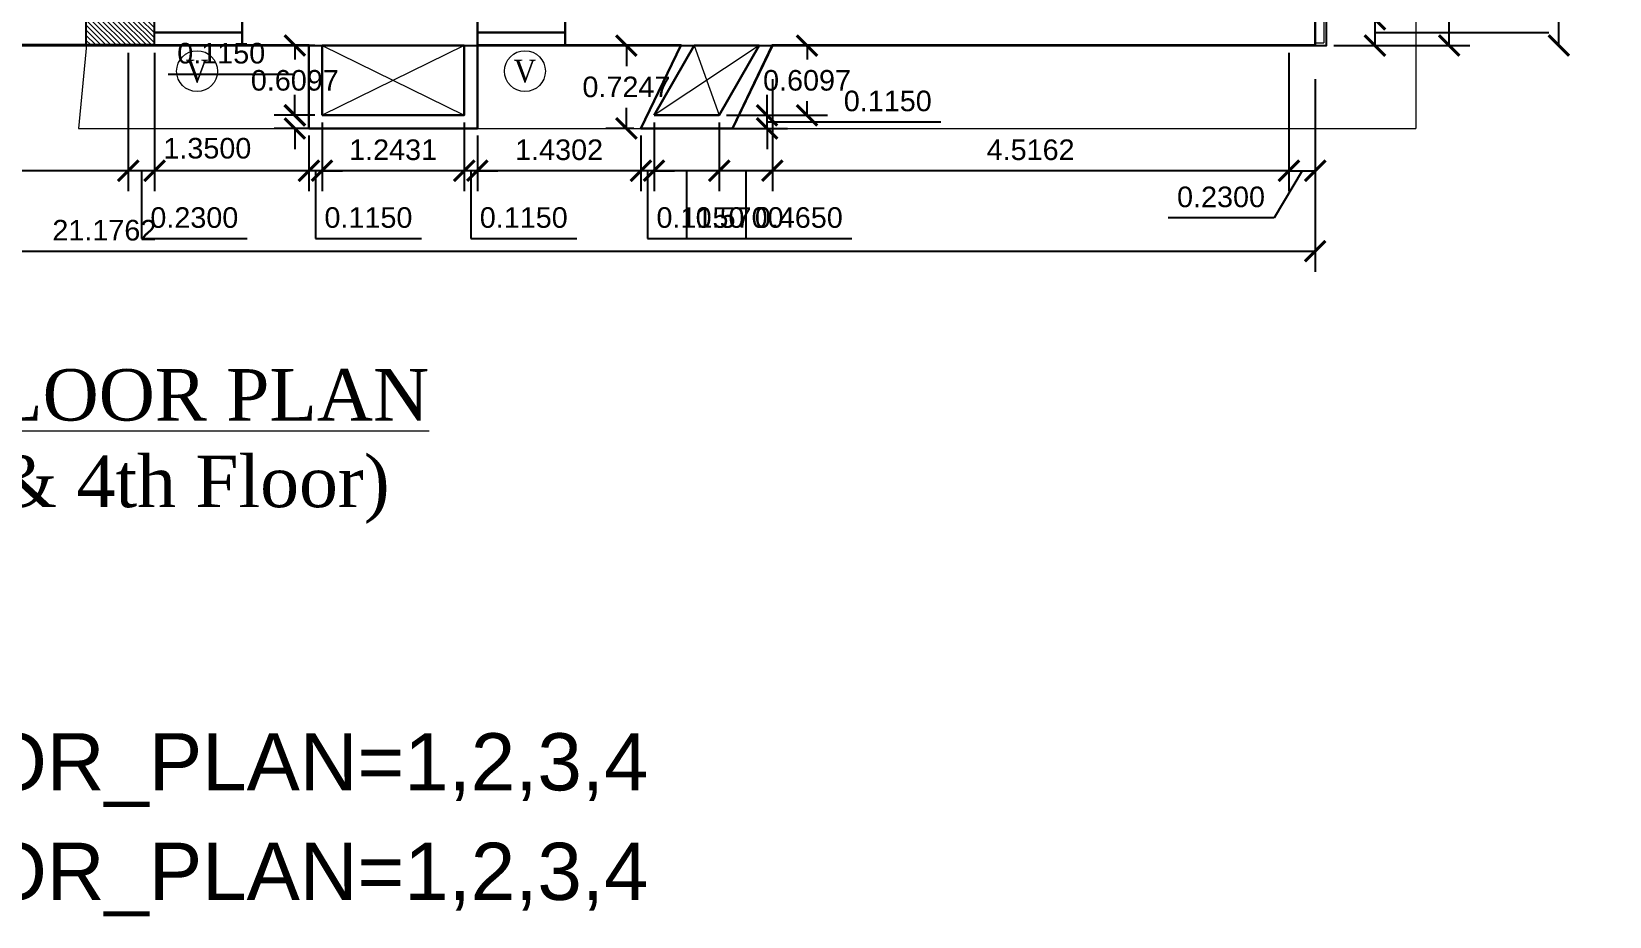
# Model space of a CAD drawing. Header units: metres. Extents: x -1560916 to -1560612, y 43591 to 43809.
# Drawn here: x -1560774.12 to -1560760.32, y 43684.19 to 43691.93 of the extents above; entities that cross this region are included whole.
import ezdxf
from ezdxf.enums import TextEntityAlignment as Align

# ---------------------------------------------------------------- set-up
doc = ezdxf.new("R2010")
doc.units = ezdxf.units.M
doc.header["$LTSCALE"] = 750
doc.header["$MEASUREMENT"] = 0
doc.header["$PDMODE"] = 35
doc.header["$PDSIZE"] = 50
for name, pattern in [('DOT2', [0.125, 0, -0.125]), ('HIDDEN2', [0.1875, 0.125, -0.0625]), ('PHANTOM2', [1.25, 0.625, -0.125, 0.125, -0.125, 0.125, -0.125])]:
    doc.linetypes.add(name, pattern=pattern)
doc.layers.get('0').update_dxf_attribs({"lineweight": 5})
doc.layers.get('Defpoints').update_dxf_attribs({"lineweight": 0})
for name, color, linetype, lineweight in [('AR WIN', 14, 'Continuous', 30), ('BLK_1_FLR_1_GLASS_FACADE_1', 4, 'Continuous', 5), ('BLK_1_LVL_1_BLDG_FOOT_PRINT', 1, 'Continuous', 5), ('column', 242, 'Continuous', 25), ('ED', 30, 'Continuous', 0), ('HAT', 8, 'Continuous', 5), ('hatch', 250, 'Continuous', 5), ('TEXT', 2, 'Continuous', 20), ('wall', 7, 'Continuous', 30), ('WIN', 12, 'Continuous', 18)]:
    doc.layers.add(name, color=color, linetype=linetype, lineweight=lineweight)
for name, color, linetype in [('BLK_1_FLR_1_BLT_UP_AREA', 1, 'Continuous'), ('BLK_1_FLR_1_BLT_UP_AREA_DEDUCT', 1, 'Continuous'), ('BLK_1_FLR_5_ROOF_AREA', 54, 'Continuous')]:
    doc.layers.add(name, color=color, linetype=linetype)
doc.styles.add('RS', font='times.ttf', dxfattribs={"width": 0.75})
doc.styles.get("Standard").update_dxf_attribs({"font": 'arial.ttf'})
doc.styles.add('style4', font='BOOKOS.TTF', dxfattribs={"height": 300})
doc.dimstyles.get("Standard").update_dxf_attribs({"dimtxt": 0.18, "dimasz": 0.18, "dimexe": 0.18, "dimexo": 0.0625, "dimgap": 0.09, "dimtad": 1, "dimtih": 1, "dimtoh": 1, "dimdec": 4, "dimzin": 0, "dimdsep": 46, "dimtxsty": 'Standard', "dimblk": 'ARCHTICK', "dimcen": 0.09, "dimadec": 0, "dimazin": 0, "dimtfac": 1, "dimtdec": 4, "dimtofl": 0, "dimtmove": 0, "dimatfit": 3, "dimldrblk": 'ARCHTICK', "dimfxl": 1, "dimtolj": 1, "dimtzin": 0, "dimarcsym": 0})

# ---------------------------------------------------------------- blocks, each defined once
blk = doc.blocks.new('A$C12252290')
at = {"layer": 'HAT'}
h = blk.add_hatch(dxfattribs=at)
h.set_pattern_fill('ANSI31', color=256, scale=250, style=0)
h.set_pattern_definition([(45, (1221235.582931101, -140132.9351281079), (-22.09708691207961, 22.09708691207961), [])])
h.paths.add_polyline_path([(-230, -600), (0, -600), (0, 0), (-230, 0)])
at = {"layer": 'column'}
blk.add_lwpolyline([(-230, -600), (0, -600), (0, 0), (-230, 0)], close=True, dxfattribs=at)
blk = doc.blocks.new('_ArchTick')
at = {"color": 0, "linetype": 'ByBlock', "const_width": 0.15}
blk.add_lwpolyline([(-0.5, -0.5), (0.5, 0.5)], dxfattribs=at)
blk = doc.blocks.new('*D158')
at = {"layer": 'Defpoints', "color": 0, "transparency": 16777216}
for p in [(-1560762.793749971, 43692.03729150727), (-1560762.793749971, 43691.80729150726), (-1560762.370846275, 43691.80729150726)]:
    blk.add_point(p, dxfattribs=at)
at = {"layer": 'ED', "color": 0, "lineweight": -2, "transparency": 16777216}
for p, q in [((-1560762.731249971, 43692.03729150727), (-1560762.190846275, 43692.03729150727)), ((-1560762.370846275, 43692.03729150727), (-1560762.370846275, 43691.80729150726)), ((-1560762.370846275, 43691.92229150725), (-1560761.777988158, 43691.92229150725)), ((-1560761.777988158, 43691.92229150725), (-1560760.851344229, 43691.92229150725)), ((-1560762.731249971, 43691.80729150726), (-1560762.190846275, 43691.80729150726))]:
    blk.add_line(p, q, dxfattribs=at)
at = {"layer": 'ED', "color": 0, "lineweight": -2, "transparency": 16777216, "xscale": 0.18, "yscale": 0.18, "zscale": 0.18}
for p, rotation in [((-1560762.370846275, 43692.03729150727), 90), ((-1560762.370846275, 43691.80729150726), 270)]:
    blk.add_blockref('_ArchTick', p, dxfattribs=dict(at, rotation=rotation))
at = {"layer": 'ED', "color": 0, "transparency": 16777216, "insert": (-1560761.314666193, 43692.10425603703), "char_height": 0.18, "attachment_point": 5}
blk.add_mtext('\\A1;0.2300', dxfattribs=at)
blk = doc.blocks.new('*D159')
at = {"layer": 'Defpoints', "color": 0, "transparency": 16777216}
for p in [(-1560762.793749971, 43715.15838075106), (-1560761.722385553, 43715.15838075106), (-1560762.793749971, 43691.80729150726)]:
    blk.add_point(p, dxfattribs=at)
at = {"layer": 'ED', "color": 0, "lineweight": -2, "transparency": 16777216}
for p, q in [((-1560762.731249971, 43715.15838075106), (-1560761.542385553, 43715.15838075106)), ((-1560761.722385553, 43715.15838075106), (-1560761.722385553, 43703.6648006585)), ((-1560761.722385553, 43691.80729150726), (-1560761.722385553, 43703.30087159984)), ((-1560762.731249971, 43691.80729150726), (-1560761.542385553, 43691.80729150726))]:
    blk.add_line(p, q, dxfattribs=at)
at = {"layer": 'ED', "color": 0, "lineweight": -2, "transparency": 16777216, "xscale": 0.18, "yscale": 0.18, "zscale": 0.18}
for p, rotation in [((-1560761.722385553, 43715.15838075106), 90), ((-1560761.722385553, 43691.80729150726), 270)]:
    blk.add_blockref('_ArchTick', p, dxfattribs=dict(at, rotation=rotation))
at = {"layer": 'ED', "color": 0, "transparency": 16777216, "insert": (-1560761.722385553, 43703.48283612962), "char_height": 0.18, "attachment_point": 5}
blk.add_mtext('\\A1;23.3511', dxfattribs=at)
blk = doc.blocks.new('*D160')
at = {"layer": 'Defpoints', "color": 0, "transparency": 16777216}
for p in [(-1560763.12374997, 43691.80729150723), (-1560767.639990176, 43691.57729150725), (-1560767.639990176, 43690.71311519569)]:
    blk.add_point(p, dxfattribs=at)
at = {"layer": 'ED', "color": 0, "lineweight": -2, "transparency": 16777216}
for p, q in [((-1560763.12374997, 43691.74479150723), (-1560763.12374997, 43690.53311519569)), ((-1560767.639990176, 43691.51479150725), (-1560767.639990176, 43690.53311519569)), ((-1560763.12374997, 43690.71311519569), (-1560767.639990176, 43690.71311519569))]:
    blk.add_line(p, q, dxfattribs=at)
at = {"layer": 'ED', "color": 0, "lineweight": -2, "transparency": 16777216, "xscale": 0.18, "yscale": 0.18, "zscale": 0.18, "rotation": 180}
blk.add_blockref('_ArchTick', (-1560767.639990176, 43690.71311519569), dxfattribs=at)
at = {"layer": 'ED', "color": 0, "lineweight": -2, "transparency": 16777216, "xscale": 0.18, "yscale": 0.18, "zscale": 0.18}
blk.add_blockref('_ArchTick', (-1560763.12374997, 43690.71311519569), dxfattribs=at)
at = {"layer": 'ED', "color": 0, "transparency": 16777216, "insert": (-1560765.381870073, 43690.89501833347), "char_height": 0.18, "attachment_point": 5}
blk.add_mtext('\\A1;4.5162', dxfattribs=at)
blk = doc.blocks.new('*D161')
at = {"layer": 'Defpoints', "color": 0, "transparency": 16777216}
for p in [(-1560767.639990176, 43691.57729150725), (-1560768.104990176, 43691.19757834217), (-1560768.104990176, 43690.71311519569)]:
    blk.add_point(p, dxfattribs=at)
at = {"layer": 'ED', "color": 0, "lineweight": -2, "transparency": 16777216}
for p, q in [((-1560767.639990176, 43691.51479150725), (-1560767.639990176, 43690.53311519569)), ((-1560768.104990176, 43691.13507834217), (-1560768.104990176, 43690.53311519569)), ((-1560767.639990176, 43690.71311519569), (-1560768.104990176, 43690.71311519569)), ((-1560767.872490176, 43690.71311519569), (-1560767.872490176, 43690.1205026445)), ((-1560767.872490176, 43690.1205026445), (-1560766.945846246, 43690.1205026445))]:
    blk.add_line(p, q, dxfattribs=at)
at = {"layer": 'ED', "color": 0, "lineweight": -2, "transparency": 16777216, "xscale": 0.18, "yscale": 0.18, "zscale": 0.18, "rotation": 180}
blk.add_blockref('_ArchTick', (-1560768.104990176, 43690.71311519569), dxfattribs=at)
at = {"layer": 'ED', "color": 0, "lineweight": -2, "transparency": 16777216, "xscale": 0.18, "yscale": 0.18, "zscale": 0.18}
blk.add_blockref('_ArchTick', (-1560767.639990176, 43690.71311519569), dxfattribs=at)
at = {"layer": 'ED', "color": 0, "transparency": 16777216, "insert": (-1560767.409168211, 43690.30240578231), "char_height": 0.18, "attachment_point": 5}
blk.add_mtext('\\A1;0.4650', dxfattribs=at)
blk = doc.blocks.new('*D162')
at = {"layer": 'Defpoints', "color": 0, "transparency": 16777216}
for p in [(-1560768.674991345, 43691.19757834217), (-1560768.104990176, 43691.19757834217), (-1560768.674991345, 43690.71311519569)]:
    blk.add_point(p, dxfattribs=at)
at = {"layer": 'ED', "color": 0, "lineweight": -2, "transparency": 16777216}
for p, q in [((-1560768.674991345, 43691.13507834217), (-1560768.674991345, 43690.53311519569)), ((-1560768.104990176, 43691.13507834217), (-1560768.104990176, 43690.53311519569)), ((-1560768.104990176, 43690.71311519569), (-1560768.674991345, 43690.71311519569)), ((-1560768.38999076, 43690.71311519569), (-1560768.38999076, 43690.1205026445)), ((-1560768.38999076, 43690.1205026445), (-1560767.463346831, 43690.1205026445))]:
    blk.add_line(p, q, dxfattribs=at)
at = {"layer": 'ED', "color": 0, "lineweight": -2, "transparency": 16777216, "xscale": 0.18, "yscale": 0.18, "zscale": 0.18, "rotation": 180}
blk.add_blockref('_ArchTick', (-1560768.674991345, 43690.71311519569), dxfattribs=at)
at = {"layer": 'ED', "color": 0, "lineweight": -2, "transparency": 16777216, "xscale": 0.18, "yscale": 0.18, "zscale": 0.18}
blk.add_blockref('_ArchTick', (-1560768.104990176, 43690.71311519569), dxfattribs=at)
at = {"layer": 'ED', "color": 0, "transparency": 16777216, "insert": (-1560767.926668796, 43690.30240578231), "char_height": 0.18, "attachment_point": 5}
blk.add_mtext('\\A1;0.5700', dxfattribs=at)
blk = doc.blocks.new('*D163')
at = {"layer": 'Defpoints', "color": 0, "transparency": 16777216}
for p in [(-1560768.674991345, 43691.19757834217), (-1560768.789991345, 43691.08257834215), (-1560768.789991345, 43690.71311519569)]:
    blk.add_point(p, dxfattribs=at)
at = {"layer": 'ED', "color": 0, "lineweight": -2, "transparency": 16777216}
for p, q in [((-1560768.789991345, 43691.02007834213), (-1560768.789991345, 43690.53311519569)), ((-1560768.674991345, 43691.13507834217), (-1560768.674991345, 43690.53311519569)), ((-1560768.789991345, 43690.71311519569), (-1560768.969991345, 43690.71311519569)), ((-1560768.674991345, 43690.71311519569), (-1560768.789991345, 43690.71311519569)), ((-1560768.732491345, 43690.71311519569), (-1560768.732491345, 43690.1205026445)), ((-1560768.674991345, 43690.71311519569), (-1560768.494991345, 43690.71311519569)), ((-1560768.732491345, 43690.1205026445), (-1560767.805847416, 43690.1205026445))]:
    blk.add_line(p, q, dxfattribs=at)
at = {"layer": 'ED', "color": 0, "lineweight": -2, "transparency": 16777216, "xscale": 0.18, "yscale": 0.18, "zscale": 0.18}
blk.add_blockref('_ArchTick', (-1560768.789991345, 43690.71311519569), dxfattribs=at)
at = {"layer": 'ED', "color": 0, "lineweight": -2, "transparency": 16777216, "xscale": 0.18, "yscale": 0.18, "zscale": 0.18, "rotation": 180}
blk.add_blockref('_ArchTick', (-1560768.674991345, 43690.71311519569), dxfattribs=at)
at = {"layer": 'ED', "color": 0, "transparency": 16777216, "insert": (-1560768.26916938, 43690.30240578231), "char_height": 0.18, "attachment_point": 5}
blk.add_mtext('\\A1;0.1150', dxfattribs=at)
blk = doc.blocks.new('*D164')
at = {"layer": 'Defpoints', "color": 0, "transparency": 16777216}
for p in [(-1560770.22018776, 43691.08257834215), (-1560768.789991345, 43691.08257834215), (-1560770.22018776, 43690.71311519569)]:
    blk.add_point(p, dxfattribs=at)
at = {"layer": 'ED', "color": 0, "lineweight": -2, "transparency": 16777216}
for p, q in [((-1560770.22018776, 43691.02007834213), (-1560770.22018776, 43690.53311519569)), ((-1560768.789991345, 43691.02007834213), (-1560768.789991345, 43690.53311519569)), ((-1560768.789991345, 43690.71311519569), (-1560770.22018776, 43690.71311519569))]:
    blk.add_line(p, q, dxfattribs=at)
at = {"layer": 'ED', "color": 0, "lineweight": -2, "transparency": 16777216, "xscale": 0.18, "yscale": 0.18, "zscale": 0.18, "rotation": 180}
blk.add_blockref('_ArchTick', (-1560770.22018776, 43690.71311519569), dxfattribs=at)
at = {"layer": 'ED', "color": 0, "lineweight": -2, "transparency": 16777216, "xscale": 0.18, "yscale": 0.18, "zscale": 0.18}
blk.add_blockref('_ArchTick', (-1560768.789991345, 43690.71311519569), dxfattribs=at)
at = {"layer": 'ED', "color": 0, "transparency": 16777216, "insert": (-1560769.505089552, 43690.89507972502), "char_height": 0.18, "attachment_point": 5}
blk.add_mtext('\\A1;1.4302', dxfattribs=at)
blk = doc.blocks.new('*D165')
at = {"layer": 'Defpoints', "color": 0, "transparency": 16777216}
for p in [(-1560770.33518776, 43691.19757834217), (-1560770.22018776, 43691.08257834215), (-1560770.33518776, 43690.71311519569)]:
    blk.add_point(p, dxfattribs=at)
at = {"layer": 'ED', "color": 0, "lineweight": -2, "transparency": 16777216}
for p, q in [((-1560770.33518776, 43691.13507834217), (-1560770.33518776, 43690.53311519569)), ((-1560770.22018776, 43691.02007834213), (-1560770.22018776, 43690.53311519569)), ((-1560770.33518776, 43690.71311519569), (-1560770.51518776, 43690.71311519569)), ((-1560770.22018776, 43690.71311519569), (-1560770.33518776, 43690.71311519569)), ((-1560770.27768776, 43690.71311519569), (-1560770.27768776, 43690.1205026445)), ((-1560770.22018776, 43690.71311519569), (-1560770.04018776, 43690.71311519569)), ((-1560770.27768776, 43690.1205026445), (-1560769.351043831, 43690.1205026445))]:
    blk.add_line(p, q, dxfattribs=at)
at = {"layer": 'ED', "color": 0, "lineweight": -2, "transparency": 16777216, "xscale": 0.18, "yscale": 0.18, "zscale": 0.18}
blk.add_blockref('_ArchTick', (-1560770.33518776, 43690.71311519569), dxfattribs=at)
at = {"layer": 'ED', "color": 0, "lineweight": -2, "transparency": 16777216, "xscale": 0.18, "yscale": 0.18, "zscale": 0.18, "rotation": 180}
blk.add_blockref('_ArchTick', (-1560770.22018776, 43690.71311519569), dxfattribs=at)
at = {"layer": 'ED', "color": 0, "transparency": 16777216, "insert": (-1560769.814365795, 43690.30240578231), "char_height": 0.18, "attachment_point": 5}
blk.add_mtext('\\A1;0.1150', dxfattribs=at)
blk = doc.blocks.new('*D166')
at = {"layer": 'Defpoints', "color": 0, "transparency": 16777216}
for p in [(-1560771.578323509, 43691.19757834217), (-1560770.33518776, 43691.19757834217), (-1560771.578323509, 43690.71311519569)]:
    blk.add_point(p, dxfattribs=at)
at = {"layer": 'ED', "color": 0, "lineweight": -2, "transparency": 16777216}
for p, q in [((-1560771.578323509, 43691.13507834217), (-1560771.578323509, 43690.53311519569)), ((-1560770.33518776, 43691.13507834217), (-1560770.33518776, 43690.53311519569)), ((-1560770.33518776, 43690.71311519569), (-1560771.578323509, 43690.71311519569))]:
    blk.add_line(p, q, dxfattribs=at)
at = {"layer": 'ED', "color": 0, "lineweight": -2, "transparency": 16777216, "xscale": 0.18, "yscale": 0.18, "zscale": 0.18, "rotation": 180}
blk.add_blockref('_ArchTick', (-1560771.578323509, 43690.71311519569), dxfattribs=at)
at = {"layer": 'ED', "color": 0, "lineweight": -2, "transparency": 16777216, "xscale": 0.18, "yscale": 0.18, "zscale": 0.18}
blk.add_blockref('_ArchTick', (-1560770.33518776, 43690.71311519569), dxfattribs=at)
at = {"layer": 'ED', "color": 0, "transparency": 16777216, "insert": (-1560770.956755634, 43690.89507972502), "char_height": 0.18, "attachment_point": 5}
blk.add_mtext('\\A1;1.2431', dxfattribs=at)
blk = doc.blocks.new('*D167')
at = {"layer": 'Defpoints', "color": 0, "transparency": 16777216}
for p in [(-1560771.578323509, 43691.19757834217), (-1560771.693323509, 43691.08257834215), (-1560771.693323509, 43690.71311519569)]:
    blk.add_point(p, dxfattribs=at)
at = {"layer": 'ED', "color": 0, "lineweight": -2, "transparency": 16777216}
for p, q in [((-1560771.693323509, 43691.02007834216), (-1560771.693323509, 43690.53311519569)), ((-1560771.578323509, 43691.13507834217), (-1560771.578323509, 43690.53311519569)), ((-1560771.693323509, 43690.71311519569), (-1560771.873323509, 43690.71311519569)), ((-1560771.578323509, 43690.71311519569), (-1560771.693323509, 43690.71311519569)), ((-1560771.63582351, 43690.71311519569), (-1560771.63582351, 43690.12050264453)), ((-1560771.578323509, 43690.71311519569), (-1560771.39832351, 43690.71311519569)), ((-1560771.63582351, 43690.12050264453), (-1560770.709179581, 43690.12050264453))]:
    blk.add_line(p, q, dxfattribs=at)
at = {"layer": 'ED', "color": 0, "lineweight": -2, "transparency": 16777216, "xscale": 0.18, "yscale": 0.18, "zscale": 0.18}
blk.add_blockref('_ArchTick', (-1560771.693323509, 43690.71311519569), dxfattribs=at)
at = {"layer": 'ED', "color": 0, "lineweight": -2, "transparency": 16777216, "xscale": 0.18, "yscale": 0.18, "zscale": 0.18, "rotation": 180}
blk.add_blockref('_ArchTick', (-1560771.578323509, 43690.71311519569), dxfattribs=at)
at = {"layer": 'ED', "color": 0, "transparency": 16777216, "insert": (-1560771.172501545, 43690.30240578232), "char_height": 0.18, "attachment_point": 5}
blk.add_mtext('\\A1;0.1150', dxfattribs=at)
blk = doc.blocks.new('*D168')
at = {"layer": 'Defpoints', "color": 0, "transparency": 16777216}
for p in [(-1560773.043323509, 43691.80729150723), (-1560771.693323509, 43691.08257834215), (-1560773.043323509, 43690.71311519569)]:
    blk.add_point(p, dxfattribs=at)
at = {"layer": 'ED', "color": 0, "lineweight": -2, "transparency": 16777216}
for p, q in [((-1560773.043323509, 43691.74479150725), (-1560773.043323509, 43690.53311519569)), ((-1560771.693323509, 43691.02007834216), (-1560771.693323509, 43690.53311519569)), ((-1560771.693323509, 43690.71311519569), (-1560773.043323509, 43690.71311519569))]:
    blk.add_line(p, q, dxfattribs=at)
at = {"layer": 'ED', "color": 0, "lineweight": -2, "transparency": 16777216, "xscale": 0.18, "yscale": 0.18, "zscale": 0.18, "rotation": 180}
blk.add_blockref('_ArchTick', (-1560773.043323509, 43690.71311519569), dxfattribs=at)
at = {"layer": 'ED', "color": 0, "lineweight": -2, "transparency": 16777216, "xscale": 0.18, "yscale": 0.18, "zscale": 0.18}
blk.add_blockref('_ArchTick', (-1560771.693323509, 43690.71311519569), dxfattribs=at)
at = {"layer": 'ED', "color": 0, "transparency": 16777216, "insert": (-1560772.581127728, 43690.90843267251), "char_height": 0.18, "attachment_point": 5}
blk.add_mtext('\\A1;1.3500', dxfattribs=at)
blk = doc.blocks.new('*D169')
at = {"layer": 'Defpoints', "color": 0, "transparency": 16777216}
for p in [(-1560773.273323509, 43691.80729150723), (-1560773.043323509, 43691.80729150723), (-1560773.273323509, 43690.71311519569)]:
    blk.add_point(p, dxfattribs=at)
at = {"layer": 'ED', "color": 0, "lineweight": -2, "transparency": 16777216}
for p, q in [((-1560773.273323509, 43691.74479150725), (-1560773.273323509, 43690.53311519569)), ((-1560773.043323509, 43691.74479150725), (-1560773.043323509, 43690.53311519569)), ((-1560773.043323509, 43690.71311519569), (-1560773.273323509, 43690.71311519569)), ((-1560773.158323509, 43690.71311519569), (-1560773.158323509, 43690.12025707836)), ((-1560773.158323509, 43690.12025707836), (-1560772.23167958, 43690.12025707836))]:
    blk.add_line(p, q, dxfattribs=at)
at = {"layer": 'ED', "color": 0, "lineweight": -2, "transparency": 16777216, "xscale": 0.18, "yscale": 0.18, "zscale": 0.18, "rotation": 180}
blk.add_blockref('_ArchTick', (-1560773.273323509, 43690.71311519569), dxfattribs=at)
at = {"layer": 'ED', "color": 0, "lineweight": -2, "transparency": 16777216, "xscale": 0.18, "yscale": 0.18, "zscale": 0.18}
blk.add_blockref('_ArchTick', (-1560773.043323509, 43690.71311519569), dxfattribs=at)
at = {"layer": 'ED', "color": 0, "transparency": 16777216, "insert": (-1560772.695001545, 43690.30222160768), "char_height": 0.18, "attachment_point": 5}
blk.add_mtext('\\A1;0.2300', dxfattribs=at)
blk = doc.blocks.new('*D170')
at = {"layer": 'Defpoints', "color": 0, "transparency": 16777216}
for p in [(-1560780.699990176, 43691.81257834216), (-1560773.273323509, 43691.80729150723), (-1560780.699990176, 43690.71311519569)]:
    blk.add_point(p, dxfattribs=at)
at = {"layer": 'ED', "color": 0, "lineweight": -2, "transparency": 16777216}
for p, q in [((-1560780.699990176, 43691.75007834216), (-1560780.699990176, 43690.53311519569)), ((-1560773.273323509, 43691.74479150723), (-1560773.273323509, 43690.53311519569)), ((-1560773.273323509, 43690.71311519569), (-1560780.699990176, 43690.71311519569))]:
    blk.add_line(p, q, dxfattribs=at)
at = {"layer": 'ED', "color": 0, "lineweight": -2, "transparency": 16777216, "xscale": 0.18, "yscale": 0.18, "zscale": 0.18, "rotation": 180}
blk.add_blockref('_ArchTick', (-1560780.699990176, 43690.71311519569), dxfattribs=at)
at = {"layer": 'ED', "color": 0, "lineweight": -2, "transparency": 16777216, "xscale": 0.18, "yscale": 0.18, "zscale": 0.18}
blk.add_blockref('_ArchTick', (-1560773.273323509, 43690.71311519569), dxfattribs=at)
at = {"layer": 'ED', "color": 0, "transparency": 16777216, "insert": (-1560776.986656843, 43690.89501833347), "char_height": 0.18, "attachment_point": 5}
blk.add_mtext('\\A1;7.4267', dxfattribs=at)
blk = doc.blocks.new('*D174')
at = {"layer": 'Defpoints', "color": 0, "transparency": 16777216}
for p in [(-1560784.069990176, 43690.71311519569), (-1560762.89374997, 43690.71311519569), (-1560762.89374997, 43690.00960067436)]:
    blk.add_point(p, dxfattribs=at)
at = {"layer": 'ED', "color": 0, "lineweight": -2, "transparency": 16777216}
for p, q in [((-1560784.069990176, 43690.65061519569), (-1560784.069990176, 43689.82960067437)), ((-1560762.89374997, 43690.65061519569), (-1560762.89374997, 43689.82960067437)), ((-1560784.069990176, 43690.00960067436), (-1560762.89374997, 43690.00960067436))]:
    blk.add_line(p, q, dxfattribs=at)
at = {"layer": 'ED', "color": 0, "lineweight": -2, "transparency": 16777216, "xscale": 0.18, "yscale": 0.18, "zscale": 0.18, "rotation": 180}
blk.add_blockref('_ArchTick', (-1560784.069990176, 43690.00960067436), dxfattribs=at)
at = {"layer": 'ED', "color": 0, "lineweight": -2, "transparency": 16777216, "xscale": 0.18, "yscale": 0.18, "zscale": 0.18}
blk.add_blockref('_ArchTick', (-1560762.89374997, 43690.00960067436), dxfattribs=at)
at = {"layer": 'ED', "color": 0, "transparency": 16777216, "insert": (-1560773.481870073, 43690.19150381217), "char_height": 0.18, "attachment_point": 5}
blk.add_mtext('\\A1;21.1762', dxfattribs=at)
blk = doc.blocks.new('*D192')
at = {"layer": 'Defpoints', "color": 0, "transparency": 16777216}
for p in [(-1560771.816384119, 43691.80729150726), (-1560771.57832351, 43691.80729150726), (-1560771.57832351, 43691.19757834217)]:
    blk.add_point(p, dxfattribs=at)
at = {"layer": 'ED', "color": 0, "lineweight": -2, "transparency": 16777216}
for p, q in [((-1560771.64082351, 43691.80729150726), (-1560771.996384119, 43691.80729150726)), ((-1560771.816384119, 43691.80729150726), (-1560771.816384119, 43691.68433806247)), ((-1560771.816384119, 43691.19757834217), (-1560771.816384119, 43691.32053178694)), ((-1560771.64082351, 43691.19757834217), (-1560771.996384119, 43691.19757834217))]:
    blk.add_line(p, q, dxfattribs=at)
at = {"layer": 'ED', "color": 0, "lineweight": -2, "transparency": 16777216, "xscale": 0.18, "yscale": 0.18, "zscale": 0.18}
for p, rotation in [((-1560771.816384119, 43691.80729150726), 90), ((-1560771.816384119, 43691.19757834217), 270)]:
    blk.add_blockref('_ArchTick', p, dxfattribs=dict(at, rotation=rotation))
at = {"layer": 'ED', "color": 0, "transparency": 16777216, "insert": (-1560771.816384118, 43691.50243492515), "char_height": 0.18, "attachment_point": 5}
blk.add_mtext('\\A1;0.6097', dxfattribs=at)
blk = doc.blocks.new('*D193')
at = {"layer": 'Defpoints', "color": 0, "transparency": 16777216}
for p in [(-1560767.639990176, 43691.80729150723), (-1560768.104990176, 43691.19757834218), (-1560767.337038003, 43691.19757834218)]:
    blk.add_point(p, dxfattribs=at)
at = {"layer": 'ED', "color": 0, "lineweight": -2, "transparency": 16777216}
for p, q in [((-1560767.577490176, 43691.80729150723), (-1560767.157038003, 43691.80729150723)), ((-1560767.337038003, 43691.80729150723), (-1560767.337038003, 43691.68433806248)), ((-1560767.337038003, 43691.19757834218), (-1560767.337038003, 43691.32053178694)), ((-1560768.042490176, 43691.19757834218), (-1560767.157038003, 43691.19757834218))]:
    blk.add_line(p, q, dxfattribs=at)
at = {"layer": 'ED', "color": 0, "lineweight": -2, "transparency": 16777216, "xscale": 0.18, "yscale": 0.18, "zscale": 0.18}
for p, rotation in [((-1560767.337038003, 43691.80729150723), 90), ((-1560767.337038003, 43691.19757834218), 270)]:
    blk.add_blockref('_ArchTick', p, dxfattribs=dict(at, rotation=rotation))
at = {"layer": 'ED', "color": 0, "transparency": 16777216, "insert": (-1560767.337038002, 43691.50243492515), "char_height": 0.18, "attachment_point": 5}
blk.add_mtext('\\A1;0.6097', dxfattribs=at)
blk = doc.blocks.new('*D252')
at = {"layer": 'Defpoints', "color": 0, "transparency": 16777216}
for p in [(-1560763.12374997, 43691.80729150723), (-1560762.89374997, 43691.57729150725), (-1560762.89374997, 43690.71311519569)]:
    blk.add_point(p, dxfattribs=at)
at = {"layer": 'ED', "color": 0, "lineweight": -2, "transparency": 16777216}
for p, q in [((-1560763.12374997, 43691.74479150725), (-1560763.12374997, 43690.53311519569)), ((-1560762.89374997, 43691.51479150725), (-1560762.89374997, 43690.53311519569)), ((-1560763.00874997, 43690.71311519569), (-1560763.253647907, 43690.30093592789)), ((-1560763.12374997, 43690.71311519569), (-1560762.89374997, 43690.71311519569)), ((-1560763.253647907, 43690.30093592789), (-1560764.180291836, 43690.30093592789))]:
    blk.add_line(p, q, dxfattribs=at)
at = {"layer": 'ED', "color": 0, "lineweight": -2, "transparency": 16777216, "xscale": 0.18, "yscale": 0.18, "zscale": 0.18, "rotation": 180}
blk.add_blockref('_ArchTick', (-1560763.12374997, 43690.71311519569), dxfattribs=at)
at = {"layer": 'ED', "color": 0, "lineweight": -2, "transparency": 16777216, "xscale": 0.18, "yscale": 0.18, "zscale": 0.18}
blk.add_blockref('_ArchTick', (-1560762.89374997, 43690.71311519569), dxfattribs=at)
at = {"layer": 'ED', "color": 0, "transparency": 16777216, "insert": (-1560763.716969872, 43690.48290045721), "char_height": 0.18, "attachment_point": 5}
blk.add_mtext('\\A1;0.2300', dxfattribs=at)
blk = doc.blocks.new('*D265')
at = {"layer": 'Defpoints', "color": 0, "transparency": 16777216}
for p in [(-1560768.104990176, 43691.19757834218), (-1560767.687038002, 43691.19757834218), (-1560768.083299649, 43691.08257834215)]:
    blk.add_point(p, dxfattribs=at)
at = {"layer": 'ED', "color": 0, "lineweight": -2, "transparency": 16777216}
for p, q in [((-1560767.687038002, 43691.19757834218), (-1560767.687038002, 43691.37757834217)), ((-1560768.042490176, 43691.19757834218), (-1560767.507038002, 43691.19757834218)), ((-1560767.687038002, 43691.08257834215), (-1560767.687038002, 43691.19757834218)), ((-1560768.020799649, 43691.08257834215), (-1560767.507038002, 43691.08257834215)), ((-1560767.687038002, 43691.14007834217), (-1560767.094425451, 43691.14007834217)), ((-1560767.687038002, 43691.08257834215), (-1560767.687038002, 43690.90257834216)), ((-1560767.094425451, 43691.14007834217), (-1560766.167781522, 43691.14007834217))]:
    blk.add_line(p, q, dxfattribs=at)
at = {"layer": 'ED', "color": 0, "lineweight": -2, "transparency": 16777216, "xscale": 0.18, "yscale": 0.18, "zscale": 0.18}
for p, rotation in [((-1560767.687038002, 43691.19757834218), 270), ((-1560767.687038002, 43691.08257834215), 90)]:
    blk.add_blockref('_ArchTick', p, dxfattribs=dict(at, rotation=rotation))
at = {"layer": 'ED', "color": 0, "transparency": 16777216, "insert": (-1560766.631103486, 43691.32198148037), "char_height": 0.18, "attachment_point": 5}
blk.add_mtext('\\A1;0.1150', dxfattribs=at)
blk = doc.blocks.new('*D266')
at = {"layer": 'Defpoints', "color": 0, "transparency": 16777216}
for p in [(-1560771.57832351, 43691.19757834217), (-1560771.816384119, 43691.08257834215), (-1560771.57832351, 43691.08257834215)]:
    blk.add_point(p, dxfattribs=at)
at = {"layer": 'ED', "color": 0, "lineweight": -2, "transparency": 16777216}
for p, q in [((-1560772.923028048, 43691.55757834217), (-1560771.816384119, 43691.55757834217)), ((-1560771.816384119, 43691.19757834217), (-1560771.816384119, 43691.37757834217)), ((-1560771.64082351, 43691.19757834217), (-1560771.996384119, 43691.19757834217)), ((-1560771.64082351, 43691.08257834215), (-1560771.996384119, 43691.08257834215)), ((-1560771.816384119, 43691.08257834215), (-1560771.816384119, 43690.90257834217))]:
    blk.add_line(p, q, dxfattribs=at)
at = {"layer": 'ED', "color": 0, "lineweight": -2, "transparency": 16777216, "xscale": 0.18, "yscale": 0.18, "zscale": 0.18}
for p, rotation in [((-1560771.816384119, 43691.19757834217), 270), ((-1560771.816384119, 43691.08257834215), 90)]:
    blk.add_blockref('_ArchTick', p, dxfattribs=dict(at, rotation=rotation))
at = {"layer": 'ED', "color": 0, "transparency": 16777216, "insert": (-1560772.459706083, 43691.7394814804), "char_height": 0.18, "attachment_point": 5}
blk.add_mtext('\\A1;0.1150', dxfattribs=at)
blk = doc.blocks.new('*D267')
at = {"layer": 'Defpoints', "color": 0, "transparency": 16777216}
for p in [(-1560768.439991345, 43691.80729150723), (-1560768.916714325, 43691.08257834215), (-1560768.789991345, 43691.08257834215)]:
    blk.add_point(p, dxfattribs=at)
at = {"layer": 'ED', "color": 0, "lineweight": -2, "transparency": 16777216}
for p, q in [((-1560768.502491345, 43691.80729150723), (-1560769.096714325, 43691.80729150723)), ((-1560768.916714325, 43691.80729150723), (-1560768.916714325, 43691.6268380625)), ((-1560768.916714325, 43691.08257834215), (-1560768.916714325, 43691.26303178692)), ((-1560768.852491345, 43691.08257834215), (-1560769.096714325, 43691.08257834215))]:
    blk.add_line(p, q, dxfattribs=at)
at = {"layer": 'ED', "color": 0, "lineweight": -2, "transparency": 16777216, "xscale": 0.18, "yscale": 0.18, "zscale": 0.18}
for p, rotation in [((-1560768.916714325, 43691.80729150723), 90), ((-1560768.916714325, 43691.08257834215), 270)]:
    blk.add_blockref('_ArchTick', p, dxfattribs=dict(at, rotation=rotation))
at = {"layer": 'ED', "color": 0, "transparency": 16777216, "insert": (-1560768.916714324, 43691.44493492512), "char_height": 0.18, "attachment_point": 5}
blk.add_mtext('\\A1;0.7247', dxfattribs=at)
blk = doc.blocks.new('*D475')
at = {"layer": 'BLK_1_FLR_1_GLASS_FACADE_1', "color": 0, "linetype": 'DOT2', "lineweight": -2, "transparency": 16777216}
for p, q in [((-1560762.73124997, 43715.25838075108), (-1560760.583418525, 43715.25838075108)), ((-1560762.73124997, 43691.80729150723), (-1560760.583418525, 43691.80729150723))]:
    blk.add_line(p, q, dxfattribs=at)
at = {"layer": 'BLK_1_FLR_1_GLASS_FACADE_1', "color": 0, "linetype": 'PHANTOM2', "lineweight": -2, "transparency": 16777216}
for p, q in [((-1560760.763418525, 43715.25838075108), (-1560760.763418525, 43703.71480065848)), ((-1560760.763418525, 43691.80729150723), (-1560760.763418525, 43703.35087159983))]:
    blk.add_line(p, q, dxfattribs=at)
at = {"layer": 'Defpoints', "color": 0, "transparency": 16777216}
for p in [(-1560762.79374997, 43715.25838075108), (-1560762.79374997, 43691.80729150723), (-1560760.763418525, 43691.80729150723)]:
    blk.add_point(p, dxfattribs=at)
at = {"layer": 'BLK_1_FLR_1_GLASS_FACADE_1', "color": 0, "lineweight": -2, "transparency": 16777216, "xscale": 0.18, "yscale": 0.18, "zscale": 0.18}
for p, rotation in [((-1560760.763418525, 43715.25838075108), 90), ((-1560760.763418525, 43691.80729150723), 270)]:
    blk.add_blockref('_ArchTick', p, dxfattribs=dict(at, rotation=rotation))
at = {"layer": 'BLK_1_FLR_1_GLASS_FACADE_1', "color": 0, "transparency": 16777216, "insert": (-1560760.763418525, 43703.5328361296), "char_height": 0.18, "attachment_point": 5}
blk.add_mtext('\\A1;23.4511', dxfattribs=at)

msp = doc.modelspace()

# ---------------------------------------------------------------- linework, layer by layer
at = {"color": 140}
for p, q in [((-1560762.81874997, 43715.23338075107), (-1560762.81874997, 43691.83229150725)), ((-1560762.79374997, 43715.25838075108), (-1560762.79374997, 43691.80729150723)), ((-1560762.89374997, 43691.83229150725), (-1560762.81874997, 43691.83229150725)), ((-1560762.89374997, 43691.80729150723), (-1560762.79374997, 43691.80729150723))]:
    msp.add_line(p, q, dxfattribs=at)
at = {"color": 4}
for centre in [(-1560772.671160078, 43691.58376502291), (-1560769.804058367, 43691.58376502291)]:
    msp.add_circle(centre, 0.1788816728357234, dxfattribs=at)
at = {"layer": 'AR WIN'}
for p, q in [((-1560773.043323509, 43691.92229150725), (-1560772.276656843, 43691.92229150725)), ((-1560770.22018776, 43691.92229150725), (-1560769.453521094, 43691.92229150725)), ((-1560772.276656843, 43691.80729150723), (-1560773.043323509, 43691.80729150723)), ((-1560769.453521094, 43691.80729150723), (-1560770.22018776, 43691.80729150723))]:
    msp.add_line(p, q, dxfattribs=at)
at = {"layer": 'BLK_1_FLR_1_BLT_UP_AREA', "color": 20}
msp.add_lwpolyline([(-1560762.89374997, 43715.15838075106), (-1560784.069990176, 43715.15838075106), (-1560784.069990176, 43691.81257834216), (-1560771.693323509, 43691.81257834216), (-1560771.693323509, 43691.08257834215), (-1560770.22018776, 43691.08257834215), (-1560770.22018776, 43691.81786517707), (-1560768.439991345, 43691.81257834216), (-1560768.789991345, 43691.08257834215), (-1560767.989990176, 43691.08257834215), (-1560767.639990176, 43691.81257834216), (-1560762.89374997, 43691.81257834216)], close=True, dxfattribs=at)
at = {"layer": 'BLK_1_FLR_1_BLT_UP_AREA_DEDUCT', "color": 20}
for points in [[(-1560771.578323509, 43691.19757834217), (-1560770.33518776, 43691.19757834217), (-1560770.33518776, 43691.80729150723), (-1560771.578323509, 43691.80729150723)], [(-1560768.674991345, 43691.19757834217), (-1560768.104990176, 43691.19757834217), (-1560767.754990176, 43691.80729150723), (-1560768.324991345, 43691.80729150723)]]:
    msp.add_lwpolyline(points, close=True, dxfattribs=at)
at = {"layer": 'BLK_1_FLR_5_ROOF_AREA'}
msp.add_lwpolyline([(-1560784.069990176, 43691.80729150723), (-1560762.79374997, 43691.80729150723), (-1560762.79374997, 43715.25838075108), (-1560784.069990176, 43715.25838075108)], close=True, dxfattribs=at)
at = {"layer": 'BLK_1_LVL_1_BLDG_FOOT_PRINT'}
msp.add_lwpolyline([(-1560762.79374997, 43691.80729150723), (-1560784.169990176, 43691.80729150723), (-1560784.169990176, 43715.25838075108), (-1560762.79374997, 43715.25838075108)], close=True, dxfattribs=at)
at = {"layer": 'hatch', "linetype": 'HIDDEN2'}
for p, q in [((-1560771.578323509, 43691.80729150723), (-1560770.33518776, 43691.19757834217)), ((-1560770.33518776, 43691.80729150723), (-1560771.578323509, 43691.19757834217)), ((-1560767.754990176, 43691.80729150723), (-1560768.674991345, 43691.19757834217)), ((-1560768.324991345, 43691.80729150723), (-1560768.104990176, 43691.19757834217))]:
    msp.add_line(p, q, dxfattribs=at)
at = {"layer": 'wall'}
for p, q in [((-1560770.22018776, 43691.80729150723), (-1560770.22018776, 43695.27727530534)), ((-1560772.276656843, 43692.03729150725), (-1560772.276656843, 43691.80729150723)), ((-1560769.453521094, 43692.03729150725), (-1560769.453521094, 43691.80729150723)), ((-1560762.89374997, 43691.80729150723), (-1560762.89374997, 43692.03729150725)), ((-1560775.986656843, 43691.81257834216), (-1560773.043323509, 43691.81257834216)), ((-1560771.693323509, 43691.80729150723), (-1560772.276656843, 43691.80729150723)), ((-1560771.693323509, 43691.08257834215), (-1560771.693323509, 43691.80729150723)), ((-1560770.33518776, 43691.80729150723), (-1560771.578323509, 43691.80729150723)), ((-1560771.578323509, 43691.19757834217), (-1560771.578323509, 43691.80729150723)), ((-1560770.33518776, 43691.19757834217), (-1560770.33518776, 43691.80729150723)), ((-1560770.22018776, 43691.08257834215), (-1560770.22018776, 43691.80729150723)), ((-1560769.453521094, 43691.80729150723), (-1560768.439991345, 43691.80729150723)), ((-1560768.439991345, 43691.80729150723), (-1560768.789991345, 43691.08257834215)), ((-1560768.324991345, 43691.80729150723), (-1560768.674991345, 43691.19757834217)), ((-1560768.324991345, 43691.80729150723), (-1560767.754990176, 43691.80729150723)), ((-1560768.104990176, 43691.19757834217), (-1560767.754990176, 43691.80729150723)), ((-1560767.989990176, 43691.08257834215), (-1560767.639990176, 43691.80729150723)), ((-1560767.639990176, 43691.80729150723), (-1560762.89374997, 43691.80729150723)), ((-1560771.578323509, 43691.19757834217), (-1560770.33518776, 43691.19757834217)), ((-1560768.674991345, 43691.19757834217), (-1560768.104990176, 43691.19757834217)), ((-1560771.693323509, 43691.08257834215), (-1560770.22018776, 43691.08257834215)), ((-1560768.789991345, 43691.08257834215), (-1560767.989990176, 43691.08257834215))]:
    msp.add_line(p, q, dxfattribs=at)
at = {"layer": 'WIN'}
for p, q in [((-1560762.01374997, 43715.65838075107), (-1560762.01374997, 43691.08257834215)), ((-1560773.636656843, 43691.81257834216), (-1560773.706656843, 43691.08257834215)), ((-1560773.706656843, 43691.08257834215), (-1560771.693323509, 43691.08257834215)), ((-1560770.22018776, 43691.08257834215), (-1560768.789991345, 43691.08257834215)), ((-1560767.989990176, 43691.08257834215), (-1560762.01374997, 43691.08257834215))]:
    msp.add_line(p, q, dxfattribs=at)

# ---------------------------------------------------------------- block references
at = {"layer": 'column', "xscale": 0.001, "yscale": 0.001, "zscale": 0.001, "rotation": 270}
msp.add_blockref('A$C12252290', (-1560773.043323509, 43691.81257834216), dxfattribs=at)

# ---------------------------------------------------------------- texts
at = {"style": 'style4'}
for s, p in [('%%UTYPICAL FLOOR PLAN', (-1560777.854553885, 43688.52824310537)), ('(1st,2nd,3rd & 4th Floor)', (-1560777.877882671, 43687.77056916266))]:
    msp.add_text(s, height=0.45, dxfattribs=at).set_placement(p)
at = {"layer": 'BLK_1_FLR_1_BLT_UP_AREA', "color": 20, "insert": (-1560779.185928289, 43685.79345381354), "char_height": 0.5, "attachment_point": 1}
msp.add_mtext_dynamic_manual_height_columns('TYPICAL_FLOOR_PLAN=1,2,3,4', width=10.59706813597768, gutter_width=0.9, heights=[0], dxfattribs=at)
at = {"layer": 'BLK_1_FLR_1_BLT_UP_AREA_DEDUCT', "color": 20, "insert": (-1560779.185928289, 43684.83553609848), "char_height": 0.5, "attachment_point": 1}
msp.add_mtext_dynamic_manual_height_columns('TYPICAL_FLOOR_PLAN=1,2,3,4', width=10.59706813597768, gutter_width=0.9, heights=[0], dxfattribs=at)
at = {"layer": 'TEXT', "style": 'RS', "width": 0.9}
for p in [(-1560772.671160078, 43691.58376502291), (-1560769.804058367, 43691.58376502291)]:
    msp.add_text('V', height=0.2, rotation=0.038457339260201, dxfattribs=at).set_placement(p, align=Align.MIDDLE_CENTER)

# ---------------------------------------------------------------- dimensions: what is measured, and where the dimension line sits
at = {"layer": 'BLK_1_FLR_1_GLASS_FACADE_1', "color": 1}
dim = msp.add_linear_dim(base=(-1560760.763418525, 43691.80729150723), p1=(-1560762.79374997, 43715.25838075108), p2=(-1560762.79374997, 43691.80729150723), angle=90, dimstyle='Standard', override={"dimfxl": 0, "dimarcsym": 2}, dxfattribs=at)
dim.commit()
dim.dimension.update_dxf_attribs({"geometry": '*D475', "text_midpoint": (-1560760.763418525, 43703.5328361296)})
at = {"layer": 'ED'}
for base, p1, p2, angle, picture, middle in [((-1560761.722385553, 43715.15838075106), (-1560762.79374997, 43691.80729150723), (-1560762.79374997, 43715.15838075106), 90, '*D159', (-1560761.722385553, 43703.48283612962)), ((-1560762.370846275, 43691.80729150726), (-1560762.79374997, 43692.03729150725), (-1560762.79374997, 43691.80729150723), 90, '*D158', (-1560761.687988158, 43692.10425603703)), ((-1560771.816384119, 43691.80729150726), (-1560771.578323509, 43691.19757834217), (-1560771.578323509, 43691.80729150723), 90, '*D192', (-1560771.816384118, 43691.50243492515)), ((-1560768.916714325, 43691.08257834215), (-1560768.439991345, 43691.80729150723), (-1560768.789991345, 43691.08257834215), 90, '*D267', (-1560768.916714324, 43691.44493492512)), ((-1560767.337038003, 43691.19757834218), (-1560767.639990176, 43691.80729150723), (-1560768.104990176, 43691.19757834217), 90, '*D193', (-1560767.337038002, 43691.50243492515)), ((-1560767.687038002, 43691.19757834218), (-1560768.083299649, 43691.08257834215), (-1560768.104990176, 43691.19757834217), 270, '*D265', (-1560767.004425451, 43691.32198148037))]:
    dim = msp.add_linear_dim(base=base, p1=p1, p2=p2, angle=angle, dimstyle='Standard', override={"dimtmove": 1, "dimfxl": 5}, dxfattribs=at)
    dim.commit()
    dim.dimension.update_dxf_attribs({"geometry": picture, "text_midpoint": middle})
dim = msp.add_linear_dim(base=(-1560771.816384119, 43691.08257834215), p1=(-1560771.578323509, 43691.19757834217), p2=(-1560771.578323509, 43691.08257834215), angle=270, dimstyle='Standard', override={"dimtmove": 1, "dimfxl": 5}, dxfattribs=at)
dim.commit()
dim.dimension.update_dxf_attribs({"geometry": '*D266', "text_midpoint": (-1560772.168126526, 43691.25238454419), "dimtype": 160})
for base, p1, p2, picture, middle in [((-1560780.699990176, 43690.71311519569), (-1560773.273323509, 43691.80729150723), (-1560780.699990176, 43691.81257834216), '*D170', (-1560776.986656843, 43690.89501833347)), ((-1560773.273323509, 43690.71311519569), (-1560773.043323509, 43691.80729150723), (-1560773.273323509, 43691.80729150723), '*D169', (-1560773.068323509, 43690.30222160768)), ((-1560767.639990176, 43690.71311519569), (-1560763.12374997, 43691.80729150723), (-1560767.639990176, 43691.57729150725), '*D160', (-1560765.381870073, 43690.89501833347)), ((-1560768.104990176, 43690.71311519569), (-1560767.639990176, 43691.57729150725), (-1560768.104990176, 43691.19757834217), '*D161', (-1560767.782490176, 43690.30240578231)), ((-1560771.693323509, 43690.71311519569), (-1560771.578323509, 43691.19757834217), (-1560771.693323509, 43691.08257834215), '*D167', (-1560771.54582351, 43690.30240578232)), ((-1560771.578323509, 43690.71311519569), (-1560770.33518776, 43691.19757834217), (-1560771.578323509, 43691.19757834217), '*D166', (-1560770.956755634, 43690.89507972502)), ((-1560770.33518776, 43690.71311519569), (-1560770.22018776, 43691.08257834215), (-1560770.33518776, 43691.19757834217), '*D165', (-1560770.18768776, 43690.30240578231)), ((-1560768.789991345, 43690.71311519569), (-1560768.674991345, 43691.19757834217), (-1560768.789991345, 43691.08257834215), '*D163', (-1560768.642491345, 43690.30240578231)), ((-1560768.674991345, 43690.71311519569), (-1560768.104990176, 43691.19757834217), (-1560768.674991345, 43691.19757834217), '*D162', (-1560768.29999076, 43690.30240578231)), ((-1560770.22018776, 43690.71311519569), (-1560768.789991345, 43691.08257834215), (-1560770.22018776, 43691.08257834215), '*D164', (-1560769.505089552, 43690.89507972502)), ((-1560762.89374997, 43690.00960067436), (-1560784.069990176, 43690.71311519569), (-1560762.89374997, 43690.71311519569), '*D174', (-1560773.481870073, 43690.19150381217))]:
    dim = msp.add_linear_dim(base=base, p1=p1, p2=p2, dimstyle='Standard', override={"dimtmove": 1, "dimfxl": 5}, dxfattribs=at)
    dim.commit()
    dim.dimension.update_dxf_attribs({"geometry": picture, "text_midpoint": middle})
for base, p1, p2, picture, middle in [((-1560773.043323509, 43690.71311519569), (-1560771.693323509, 43691.08257834215), (-1560773.043323509, 43691.80729150723), '*D168', (-1560772.581127728, 43690.72646814318)), ((-1560762.89374997, 43690.71311519569), (-1560763.12374997, 43691.80729150723), (-1560762.89374997, 43691.57729150725), '*D252', (-1560763.343647908, 43690.30093592789))]:
    dim = msp.add_linear_dim(base=base, p1=p1, p2=p2, dimstyle='Standard', override={"dimtmove": 1, "dimfxl": 5}, dxfattribs=at)
    dim.commit()
    dim.dimension.update_dxf_attribs({"geometry": picture, "text_midpoint": middle, "dimtype": 160})

doc.saveas('drawing.dxf')
